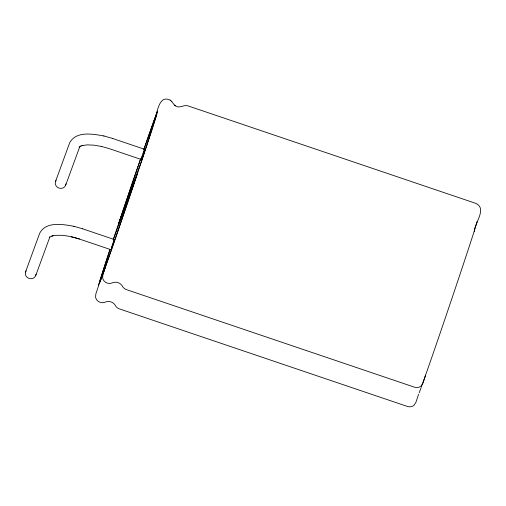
<?xml version="1.0" encoding="UTF-8"?>
<svg xmlns="http://www.w3.org/2000/svg" width="506" height="506" viewBox="0 0 506 506"><rect width="100%" height="100%" fill="white"/><g stroke="black" fill="none" stroke-linecap="round" stroke-linejoin="round"><path stroke-width="0.76" d="M474.318 231.432C474.198 223.5 487.474 208.807 475.88 203.399L187.834 105.83C183.849 104.457 179.915 108.6 175.987 106.146L175.127 105.653M144.204 151.37L144.533 150.276M113.262 239.768L137.487 173.254L132.414 188.352A89.214 0.885 -71.3 0 1 101.782 277.086A89.214 0.885 -71.3 0 1 109.941 249.768M143.831 152.388L144.216 151.224M98.778 285.163L95.798 294.075L95.602 297.528A6.761 6.255 20.1 0 0 105.261 302.171A7.577 7.014 20.1 0 1 108.069 301.513L109.062 301.519A7.084 6.553 20.1 0 1 112.775 302.778L113.565 303.379A7.577 7.014 20.1 0 1 115.412 305.605A6.761 6.255 20.1 0 0 119.359 308.875L407.406 406.445A6.761 6.255 20.1 0 0 413.94 405.357L415.856 402.485L418.582 394.313M105.83 265.897L102.851 274.809L102.655 278.262A6.761 6.255 20.1 0 0 112.313 282.898A7.577 7.014 20.1 0 1 115.121 282.247L116.108 282.253A7.084 6.553 20.1 0 1 119.827 283.512L120.618 284.106A7.577 7.014 20.1 0 1 122.465 286.339A6.761 6.255 20.1 0 0 126.405 289.609L414.458 387.179A6.761 6.255 20.1 0 0 420.992 386.091L422.908 383.219L425.635 375.047M142.528 154.981C137.632 169.763 146.645 143.318 144.147 150.269M142.983 153.647L143.818 151.205M425.679 374.889L421.296 387.166M425.881 374.307L430.65 360.683A91.915 0.911 -71.3 0 0 477.221 221.407M153.242 122.212C157.556 116.38 157.556 93.509 170.446 100.289M55.47 181.616L69.664 142.831C75.995 130.788 92.857 133.995 103.717 135.924L104.027 136.013M25.534 271.969L39.727 233.177C46.059 221.135 62.921 224.341 73.781 226.277L74.097 226.365M65.71 185.088L79.543 147.29M35.781 275.435L49.879 236.903M419.132 392.877L421.043 387.868M79.233 147.714L80.644 145.975M79.157 146.955L82.94 145.342L81.833 145.583L87.361 144.868L94.103 145.178L101.617 146.474L101.301 146.386L109.214 148.631L141.395 159.542M49.227 237.308L53.003 235.688L51.903 235.929C61.099 234.158 70.486 236.251 79.278 238.984L71.365 236.738L71.681 236.827M112.326 138.372L144.824 149.378M82.396 228.725L114.154 239.477M103.717 135.924L112.395 138.391M73.781 226.277L82.465 228.744M79.208 238.965L110.732 249.641M174.336 105.052L175.348 105.836M171.547 101.263L174.564 105.235M170.212 100.106L171.774 101.447M143.849 149.599A89.214 0.885 -71.3 0 1 145.956 147.828L141.446 161.389L118.41 224.341L123.483 209.244A89.214 0.885 -71.3 0 1 140.592 159.023M143.887 149.384A91.915 0.911 -71.3 0 1 152.3 128.581A91.915 0.911 -71.3 0 1 110.599 252.273L100.991 279.457L98.607 285.03A91.915 0.911 -71.3 0 1 110.061 249.287M113.161 239.939A91.915 0.911 -71.3 0 1 140.63 158.827M65.951 183.798A5.408 5.003 20.1 0 1 59.006 188.099A5.408 5.003 20.1 0 1 56.058 180.446M36.015 274.151A5.408 5.003 20.1 0 1 29.07 278.445A5.408 5.003 20.1 0 1 26.122 270.799M111.358 248.313L114.407 239.408L111.358 248.313"/></g></svg>
